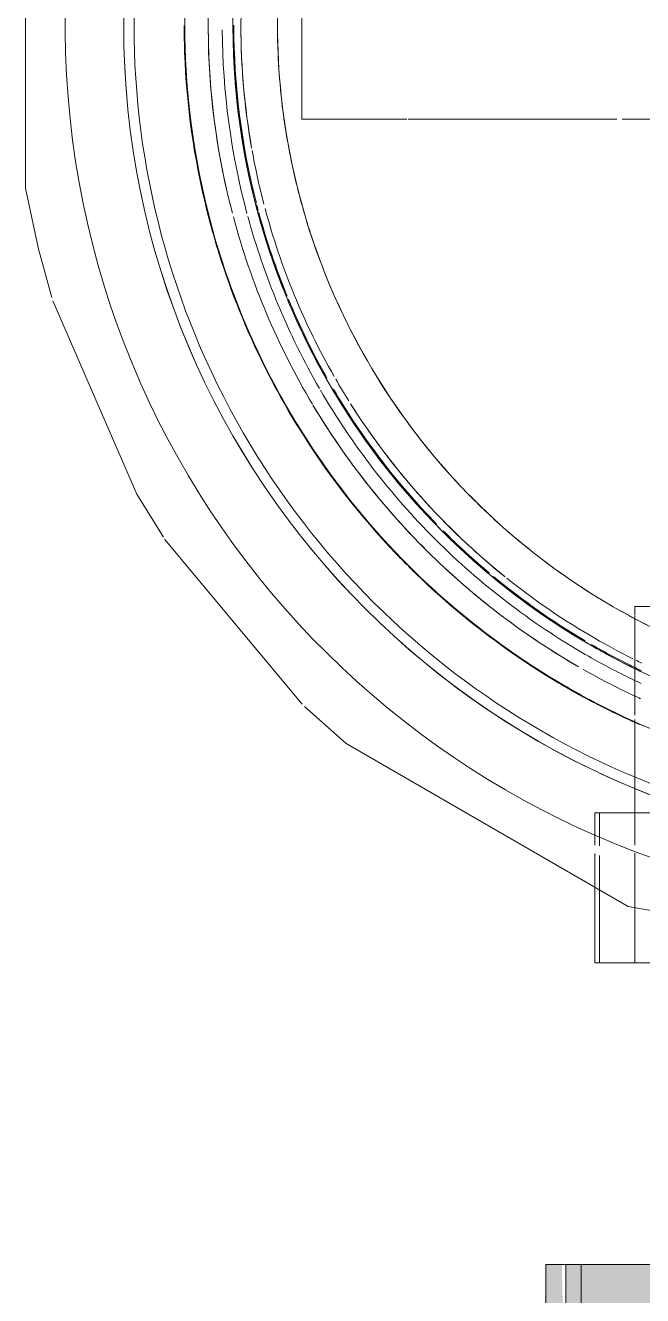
# Model space of a CAD drawing. Header units: metres. Extents: x 147 to 427, y -16 to 162.
# Drawn here: x 150.0442 to 150.1101, y 95.9665 to 96.1019 of the extents above; entities that cross this region are included whole.
import ezdxf

# ---------------------------------------------------------------- set-up
doc = ezdxf.new("R2010")
doc.units = ezdxf.units.M
doc.layers.add('P-PIPE', color=7, linetype='Continuous', lineweight=5)
doc.layers.add('P-SANR-FIXT', color=7, linetype='Continuous', lineweight=5)

# ---------------------------------------------------------------- blocks, each defined once
blk = doc.blocks.new('Bomba Jacuzzi1 - 15B-T 1_1_2CV TRIF_220_380V _1 1_2CV_-2414014-RESERVATÓRIOS TÉRREO')
at = {"layer": 'P-SANR-FIXT', "color": 254, "lineweight": 15, "true_color": 0xd3d3d3}
for p, q in [((-0.01737058999706484, 0.09847975407234225), (-0.0237075761166875, 0.0971359748282478)), ((-0.02373797391470633, 0.09712845364410026), (-0.02903603080622153, 0.09566230224019555)), ((-0.02939863232185033, 0.09555064409814763), (-0.05000000467080928, 0.08660253633340456)), ((-0.0500037671477193, 0.08660036394710649), (-0.05460565545416876, 0.08376337688735115)), ((-0.05480174922718969, 0.08363440317940612), (-0.07239483788963084, 0.06896770467517864)), ((-0.07263994493645798, 0.06871103636304997), (-0.0766044464974214, 0.06427875796631576)), ((-0.07660762208408169, 0.0642749732417596), (-0.09396926264195943, 0.03420201273505614)), ((-0.1, 0.0367611734664246), (-0.1, 0.03725000000000021)), ((-0.1, 0.03725000000000023), (-0.1, 0.03676117346642462)), ((-0.0885252379198734, 0.03724999999983343), (-0.09221049215363111, 0.03724999999983343)), ((-0.08833781832727985, 0.03774999999983332), (-0.0919221305657131, 0.03774999999983332)), ((-0.08399999999988345, 0.03724999999983343), (-0.08752916941437555, 0.03724999999983343)), ((-0.08399999999988345, 0.03774999999983332), (-0.08742570351178414, 0.03774999999983332)), ((-0.08400000000000002, 0.01652650190891887), (-0.08400000000000002, 0.03775000000000021)), ((-0.1, 0.03281176848059108), (-0.1, 0.03598073702926793)), ((-0.1, 0.03598073702926795), (-0.1, 0.03281176848059109)), ((-0.09397005326140505, 0.03419984044532862), (-0.1, 1.954921369333039e-16)), ((-0.07947335642739123, 0.0334999999998332), (-0.08399999999988345, 0.0334999999998332))]:
    blk.add_line(p, q, dxfattribs=at)
at = {"layer": 'P-SANR-FIXT', "color": 9, "lineweight": 15, "true_color": 0xc0c0c0}
for p, q in [((0.01736480680291962, 0.09848077070137191), (-0.01736482548615646, 0.09848077070137187)), ((-0.0919221305657131, 0.03774999999983332), (-0.09999999999988414, 0.03774999999983332)), ((-0.1, 0.03775000000000021), (-0.1, -0.0377499999999998)), ((-0.09221049215363111, 0.03724999999983343), (-0.09999999999988414, 0.03724999999983343))]:
    blk.add_line(p, q, dxfattribs=at)
at = {"layer": 'P-SANR-FIXT', "color": 7, "lineweight": 15, "true_color": 0xefefef}
for p, q in [((0.01787046327090114, 0.06899999999983379), (-0.009999999999882943, 0.06899999999983379)), ((-0.01000000000000001, 0.06817631324813286), (-0.01000000000000001, 0.05781415368814079)), ((-0.01000000000000001, 0.05766855657811401), (-0.01000000000000001, 0.05661947902073054)), ((-0.08400000000000002, 0.0364636999424125), (-0.08400000000000002, 0.03755469884348365)), ((-0.08400000000000002, 0.03369866997328111), (-0.08400000000000002, 0.03611569379010093)), ((-0.1, 0.03281176848059116), (-0.1, 0.03376010180287205)), ((-0.1, 0.03376010180287216), (-0.1, 0.03281176848059127)), ((-0.06200000000000002, 0.03235851518068398), (-0.06200000000000002, 0.03350000000000022))]:
    blk.add_line(p, q, dxfattribs=at)
at = {"layer": 'P-SANR-FIXT', "color": 7, "lineweight": 15, "true_color": 0xf6f6f6}
blk.add_line((-0.01000000000000001, 0.06900000000000042), (-0.01000000000000001, 0.06767418434782276), dxfattribs=at)
at = {"layer": 'P-SANR-FIXT', "color": 7, "lineweight": 15, "true_color": 0xf3f3f3}
for p, q in [((-0.01000000000000001, 0.06900000000000042), (-0.01000000000000001, 0.06817631324813286)), ((-0.1, 0.03369866997328121), (-0.1, 0.03269245899286283))]:
    blk.add_line(p, q, dxfattribs=at)
at = {"layer": 'P-SANR-FIXT', "color": 7, "lineweight": 15, "true_color": 0xf8f8f8}
for p, q in [((-0.01000000000000001, 0.06744548134114738), (-0.01000000000000001, 0.05781415368814045)), ((-0.01000000000000001, 0.05737140324887562), (-0.01000000000000001, 0.05549040130940833))]:
    blk.add_line(p, q, dxfattribs=at)
at = {"layer": 'P-SANR-FIXT', "color": 254, "lineweight": 15, "true_color": 0xe9e9e9}
for p, q in [((-0.01000000000000001, 0.05661947902073054), (-0.01000000000000001, 0.03541955498683061)), ((-0.1, 0.03755469884348367), (-0.1, 0.03646369994241256)), ((-0.08400000000000002, 0.03725000000000021), (-0.08400000000000002, 0.03676117346642466)), ((-0.08400000000000002, 0.03676117346642464), (-0.08400000000000002, 0.03725000000000023)), ((-0.1, 0.03611569379010099), (-0.1, 0.03369866997328121)), ((-0.08400000000000002, 0.03598073702926803), (-0.08400000000000002, 0.03376010180287215)), ((-0.08400000000000002, 0.03376010180287205), (-0.08400000000000002, 0.03598073702926798)), ((-0.01000000000000001, 0.0348288185608731), (-0.01000000000000001, 0.01161022685126772)), ((-0.1, 0.03350000000000022), (-0.1, 0.03292707318445344)), ((-0.1, 0.0329270731844534), (-0.1, 0.03350000000000022)), ((-0.08830516368381758, 0.0334999999998332), (-0.0941316095095574, 0.0334999999998332)), ((-0.08399999999988345, 0.0334999999998332), (-0.08742610198780869, 0.0334999999998332)), ((-0.08400000000000002, 0.03350000000000022), (-0.08400000000000002, 0.03292707318445333))]:
    blk.add_line(p, q, dxfattribs=at)
at = {"layer": 'P-SANR-FIXT', "color": 7, "lineweight": 15, "true_color": 0xfafafa}
for p, q in [((-0.01000000000000001, 0.05549040130940833), (-0.01000000000000001, 0.05256272151057317)), ((-0.01000000000000001, 0.05232605683329986), (-0.01000000000000001, 0.03833434607835262)), ((-0.01000000000000001, 0.03816763801637089), (-0.01000000000000001, 0.03541955498683091)), ((-0.01000000000000001, 0.03482881856087341), (-0.01000000000000001, 0.03130644708671775))]:
    blk.add_line(p, q, dxfattribs=at)
at = {"layer": 'P-SANR-FIXT', "color": 254, "lineweight": 15, "true_color": 0xe0e0e0}
for p, q in [((-0.1, 0.03676117346642463), (-0.1, 0.03725000000000021)), ((-0.1, 0.03725000000000023), (-0.1, 0.03676117346642468)), ((-0.08400000000000002, 0.03725000000000021), (-0.08400000000000002, 0.03676117346642456)), ((-0.08400000000000002, 0.03676117346642466), (-0.08400000000000002, 0.03725000000000023)), ((-0.1, 0.03376010180287205), (-0.1, 0.03598073702926797)), ((-0.1, 0.03598073702926804), (-0.1, 0.03376010180287216)), ((-0.08400000000000002, 0.03598073702926786), (-0.08400000000000002, 0.03281176848059097)), ((-0.08400000000000002, 0.03281176848059121), (-0.08400000000000002, 0.03598073702926801)), ((-0.0941316095095574, 0.0334999999998332), (-0.09999999999988414, 0.0334999999998332)), ((-0.1, 0.03350000000000022), (-0.1, 0.03292707318445338)), ((-0.1, 0.03292707318445338), (-0.1, 0.03350000000000022)), ((-0.07404951124409374, 0.0334999999998332), (-0.07947335642739123, 0.0334999999998332)), ((-0.06296011010430691, 0.0334999999998332), (-0.07357338741367013, 0.0334999999998332)), ((-0.06199999999988303, 0.0334999999998332), (-0.06288242301336977, 0.0334999999998332)), ((-0.06200000000000002, 2.740781288822277e-16), (-0.06200000000000002, 0.03350000000000022))]:
    blk.add_line(p, q, dxfattribs=at)
at = {"layer": 'P-SANR-FIXT', "color": 254, "lineweight": 15, "true_color": 0xd3d3d3}
for centre, radius, start, end in [((0, 1.023625628704395e-16), 0.08689609248961411, 359.9999999999994, 179.9999999999995), ((0, 2.844391389089651e-16), 0.08155000000000001, 91.28883089306277, 103.2316007134983), ((0, 1.127187232441429e-16), 0.08149000000000003, 103.4899055165334, 107.5089118502107), ((0, 2.844391389089651e-16), 0.08155000000000005, 107.938066441798, 117.0615824024083), ((0, 1.127187232441429e-16), 0.08149000000000005, 117.4908806660711, 121.5094125084634), ((0, 1.127187232441429e-16), 0.07159999999999998, 96.16823566624902, 101.9916293506378), ((0, 1.127187232441429e-16), 0.0716, 92.4111546663431, 95.88016954689881), ((0, 2.844391389089651e-16), 0.08155000000000008, 121.7676657371037, 133.715548082475), ((0, 1.127187232441429e-16), 0.07159999999999994, 108.1275255650378, 119.9990693827047), ((0, 1.127187232441429e-16), 0.07159999999999997, 106.2946876788532, 107.9360729464868), ((0, 1.127187232441429e-16), 0.07159999999999994, 120.0000000000006, 131.9276554292347), ((0, 2.844391389089651e-16), 0.08155000000000008, 136.2873730524232, 148.2318450646905), ((0, 1.127187232441429e-16), 0.07159999999999994, 132.1102414658577, 133.7045005845344), ((0, 1.127187232441429e-16), 0.07159999999999996, 138.0083742422301, 143.9356125255827), ((0, 1.127187232441429e-16), 0.08149000000000008, 148.4901326832912, 152.5089810658745), ((0, 1.127187232441429e-16), 0.07159999999999997, 144.2213615977494, 147.5882122965419), ((0, 2.844391389089651e-16), 0.08155000000000007, 152.9381835113045, 155.5482660866942), ((0, 1.127187232441429e-16), 0.07159999999999996, 152.4114710233118, 155.9672503508253)]:
    blk.add_arc(centre, radius, start, end, dxfattribs=at)
at = {"layer": 'P-SANR-FIXT', "color": 254, "lineweight": 15, "true_color": 0xe0e0e0}
for centre, radius, start, end in [((0, 1.290458026391406e-16), 0.08689609248961411, 359.9999999999994, 179.9999999999995), ((0, 2.876365812198856e-16), 0.08154999999999997, 91.28883089306316, 103.2316007134987), ((0, 2.844391389089651e-16), 0.08155, 90.05074552638193, 91.28883089306277), ((0, 2.844391389089651e-16), 0.08155000000000004, 103.2316007134983, 107.938066441798), ((0, 2.876365812198856e-16), 0.08154999999999996, 107.9380664417984, 117.0615824024087), ((0, 1.431086360526023e-16), 0.07635299999999995, 36.51909810525412, 179.9999999999996), ((0, 2.167599433278156e-16), 0.07635000000000007, 359.9999999999996, 112.2372028779039), ((0, 2.844391389089651e-16), 0.08155000000000005, 117.0615824024083, 121.7676657371037), ((0, 2.167599433278156e-16), 0.07635000000000004, 112.6892477368935, 140.0127166000295), ((0, 2.876365812198856e-16), 0.08154999999999996, 121.7676657371042, 133.7155480824755), ((0, 2.844391389089651e-16), 0.08155000000000008, 133.715548082475, 134.9180203630553), ((0, 2.844391389089651e-16), 0.08155000000000008, 135.0254153286479, 136.2873730524232), ((0, 2.876365812198856e-16), 0.08154999999999996, 136.2873730524237, 148.231845064691), ((0, 2.167599433278156e-16), 0.07635000000000007, 140.3573092691799, 154.193211215076), ((0, 2.844391389089651e-16), 0.08155000000000007, 148.2318450646905, 152.9381835113045), ((0, 2.876365812198856e-16), 0.08154999999999996, 152.9381835113049, 155.5482660866946), ((0, 2.844391389089651e-16), 0.08155000000000007, 155.5482660866942, 156.1447826081371)]:
    blk.add_arc(centre, radius, start, end, dxfattribs=at)
at = {"layer": 'P-SANR-FIXT', "color": 9, "lineweight": 15, "true_color": 0xc0c0c0}
for radius, start, end in [(0.08148999999999994, 89.99999999999974, 103.4899055165334), (0.08149000000000005, 107.5089118502107, 117.4908806660711), (0.0716, 87.58789578070146, 92.4111546663431), (0.08149000000000009, 121.5094125084634, 134.9994370010041), (0.07159999999999997, 101.9916293506378, 106.2946876788532), (0.08149000000000009, 134.9999999999997, 148.4901326832912), (0.07159999999999996, 133.7045005845344, 138.0083742422301), (0.07159999999999996, 147.5882122965419, 152.4114710233119), (0.08149000000000006, 152.5089810658746, 162.4909496517612)]:
    blk.add_arc((0, 1.127187232441429e-16), radius, start, end, dxfattribs=at)
at = {"layer": 'P-SANR-FIXT', "color": 254, "lineweight": 15, "true_color": 0xe9e9e9}
for centre, radius, start, end in [((0, 2.876365812198856e-16), 0.08155, 90.05074552638234, 91.28883089306316), ((0, 2.876365812198856e-16), 0.08154999999999997, 103.2316007134987, 107.9380664417984), ((0, 3.521183344901147e-16), 0.07899000000000002, 91.26206147926408, 104.6995245593641), ((0, 3.521183344901147e-16), 0.07898999999999995, 58.44101361289493, 91.26206147926409), ((0, 3.521183344901147e-16), 0.07899000000000003, 104.9955172753888, 120.7781413303614), ((0, 2.19957385638736e-16), 0.07634999999999997, 60.00000000000034, 105.0000000000004), ((0, 2.19957385638736e-16), 0.07634999999999995, 105.0000000000004, 112.2372028779043), ((0, 2.876365812198856e-16), 0.08154999999999994, 117.0615824024087, 121.7676657371042), ((0, 2.19957385638736e-16), 0.07634999999999993, 112.6892477368939, 135.0000000000004), ((0, 3.521183344901147e-16), 0.07899000000000005, 120.8413743195094, 135.631030739632), ((0, 2.876365812198856e-16), 0.08154999999999993, 133.7155480824755, 134.9180203630558), ((0, 2.876365812198856e-16), 0.08154999999999993, 135.0254153286484, 136.2873730524237), ((0, 3.521183344901147e-16), 0.07899000000000007, 135.631030739632, 149.9979356307422), ((0, 2.19957385638736e-16), 0.07634999999999995, 135.0000000000004, 140.0127166000299), ((0, 2.19957385638736e-16), 0.07634999999999996, 140.3573092691803, 150.0000000000004), ((0, 2.876365812198856e-16), 0.08154999999999996, 148.231845064691, 150.0000000000004), ((0, 2.876365812198856e-16), 0.08154999999999994, 150.0000000000004, 152.9381835113049), ((0, 3.521183344901147e-16), 0.07899000000000005, 150.4206871597547, 154.7363482538275), ((0, 2.19957385638736e-16), 0.07634999999999995, 150.0000000000004, 154.0001741015344), ((0, 2.876365812198856e-16), 0.08154999999999996, 155.5482660866946, 156.1447826081376)]:
    blk.add_arc(centre, radius, start, end, dxfattribs=at)
at = {"layer": 'P-SANR-FIXT', "color": 7, "lineweight": 15, "true_color": 0xefefef}
for centre, radius, start, end in [((0, 3.553157768010351e-16), 0.07898999999999996, 65.626272111544, 104.6995245593645), ((0, 3.859579322806895e-16), 0.07749000000000003, 90.36142020585261, 105), ((0, 3.553157768010351e-16), 0.07898999999999994, 104.9955172753892, 120.7781413303619), ((0, 3.859579322806895e-16), 0.07749000000000004, 105.2449533307135, 119.9999999999991), ((0, 3.553157768010351e-16), 0.07898999999999995, 120.8413743195098, 149.9979356307436), ((0, 3.859579322806895e-16), 0.07749000000000006, 120.1517519799241, 135), ((0, 3.859579322806895e-16), 0.07749000000000006, 135.0651249421758, 149.974929878412), ((0, 3.553157768010351e-16), 0.07898999999999996, 150.4206871597551, 154.7363482538279), ((0, 3.859579322806895e-16), 0.07749000000000004, 150, 154.2096702710694), ((0, 3.521183344901147e-16), 0.07899000000000006, 154.7363482538275, 155.4138479974043), ((0, 2.19957385638736e-16), 0.07634999999999996, 154.0001741015344, 154.5802220559534)]:
    blk.add_arc(centre, radius, start, end, dxfattribs=at)
at = {"layer": 'P-SANR-FIXT', "color": 7, "lineweight": 15, "true_color": 0xf3f3f3}
for centre, radius, start, end in [((0, 3.891553745916099e-16), 0.07748999999999998, 90.361420205853, 105.0000000000004), ((0, 3.891553745916099e-16), 0.07748999999999995, 105.2449533307139, 119.9999999999996), ((0, 3.891553745916099e-16), 0.07748999999999993, 120.1517519799246, 135.0000000000004), ((0, 3.891553745916099e-16), 0.07748999999999996, 135.0651249421762, 149.9749298784124), ((0, 3.891553745916099e-16), 0.07748999999999995, 150.0000000000004, 154.2096702710698), ((0, 3.553157768010351e-16), 0.07898999999999994, 154.7363482538279, 155.4138479974047), ((0, 3.859579322806895e-16), 0.07749000000000006, 154.2535979966921, 154.9411929525821)]:
    blk.add_arc(centre, radius, start, end, dxfattribs=at)
at = {"layer": 'P-SANR-FIXT', "color": 7, "lineweight": 15, "true_color": 0xf6f6f6}
for centre, radius, start, end in [((0, 4.197975300712642e-16), 0.07624499999999997, 90.00000000000077, 104.4144181136317), ((0, 4.197975300712642e-16), 0.07624500000000006, 105.1790739841137, 112.2693373063059), ((0, 4.197975300712642e-16), 0.07624500000000006, 104.5383971857666, 105), ((0, 4.197975300712642e-16), 0.07624500000000008, 112.5296299825343, 119.5355864906944), ((0, 4.197975300712642e-16), 0.07624500000000006, 120.5855818863653, 134.2710763461493), ((0, 4.197975300712642e-16), 0.07624500000000009, 134.9999999999999, 140.0127166000298), ((0, 4.197975300712642e-16), 0.07624500000000009, 140.4566005514688, 149.4144181136376), ((0, 4.197975300712642e-16), 0.07624500000000006, 150, 153.7706289691241), ((0, 3.891553745916099e-16), 0.07748999999999995, 154.2535979966925, 154.9411929525826)]:
    blk.add_arc(centre, radius, start, end, dxfattribs=at)
at = {"layer": 'P-SANR-FIXT', "color": 7, "lineweight": 15, "true_color": 0xf8f8f8}
for centre, radius, start, end in [((0, 4.229949723821846e-16), 0.076245, 90.0000000000012, 104.4144181136321), ((0, 4.874767256524138e-16), 0.07549500000000002, 89.20891280075075, 99.98728339997083), ((0, 4.229949723821846e-16), 0.07624499999999998, 105.1790739841141, 112.2693373063063), ((0, 4.229949723821846e-16), 0.076245, 104.5383971857671, 105.0000000000004), ((0, 4.874767256524138e-16), 0.07549500000000003, 100.1843199023945, 104.6402423660279), ((0, 4.874767256524138e-16), 0.07549500000000006, 105, 119.7477589895425), ((0, 4.229949723821846e-16), 0.07624499999999997, 112.5296299825347, 119.5355864906948), ((0, 4.229949723821846e-16), 0.07624499999999995, 120.5855818863658, 134.2710763461498), ((0, 4.874767256524138e-16), 0.07549500000000006, 120, 122.0364257577558), ((0, 4.874767256524138e-16), 0.07549500000000008, 122.322900648844, 134.9999999999999), ((0, 4.874767256524138e-16), 0.07549500000000009, 135.000000000001, 141.1738561315731), ((0, 4.229949723821846e-16), 0.07624499999999997, 135.0000000000004, 140.0127166000302), ((0, 4.229949723821846e-16), 0.07624499999999997, 140.4566005514693, 149.4144181136381), ((0, 4.874767256524138e-16), 0.07549500000000008, 141.3765909406421, 150), ((0, 4.229949723821846e-16), 0.07624499999999997, 150.0000000000004, 153.7706289691245), ((0, 4.874767256524138e-16), 0.07549500000000006, 150.0000000000009, 153.4991571451082), ((0, 4.197975300712642e-16), 0.07624500000000008, 153.7706289691241, 154.5464318430556)]:
    blk.add_arc(centre, radius, start, end, dxfattribs=at)
at = {"layer": 'P-SANR-FIXT', "color": 7, "lineweight": 15, "true_color": 0xfafafa}
for centre, radius, start, end in [((0, 4.906741679633342e-16), 0.07549499999999999, 90.00000000000118, 99.98728339997123), ((0, 4.906741679633342e-16), 0.07549499999999998, 100.1843199023949, 104.6402423660283), ((0, 4.906741679633342e-16), 0.07549499999999996, 105.0000000000004, 119.7477589895429), ((0, 4.906741679633342e-16), 0.07549499999999996, 120.0000000000004, 122.0364257577562), ((0, 4.906741679633342e-16), 0.07549499999999996, 122.3229006488445, 141.1738561315735), ((0, 4.906741679633342e-16), 0.07549499999999996, 141.3765909406425, 150.0000000000004), ((0, 4.906741679633342e-16), 0.07549499999999996, 150.0000000000013, 153.4991571451087), ((0, 4.229949723821846e-16), 0.07624499999999998, 153.7706289691245, 154.5464318430561), ((0, 4.874767256524138e-16), 0.07549500000000008, 153.7634131055747, 154.3023397314965)]:
    blk.add_arc(centre, radius, start, end, dxfattribs=at)
at = {"layer": 'P-SANR-FIXT', "color": 7, "lineweight": 15, "true_color": 0xfbfbfb}
blk.add_arc((0, 4.906741679633342e-16), 0.07549499999999998, 153.7634131055752, 154.3023397314969, dxfattribs=at)
at = {"layer": 'P-SANR-FIXT', "color": 9, "lineweight": 15, "true_color": 0xc0c0c0}
blk.add_ellipse((-8.872786700619351e-06, 1.194313342431606e-16), major_axis=(0, 0.09424203516568415), ratio=0.9999999532919069, start_param=4.824540563210146, end_param=7.853981633974477, dxfattribs=at)
at = {"layer": 'P-SANR-FIXT', "color": 254, "lineweight": 15, "true_color": 0xd3d3d3}
for centre, major_axis, ratio, start_param, end_param in [((-3.064626870619938e-06, 1.531878561429779e-16), (0, 0.0879999999999977), 0.9999999532919077, 4.712388980384688, 7.853577149803797), ((6.456456463216353e-18, 1.709992020943752e-16), (1.730535956371782e-09, 0.0879999999999977), 0.9999999532919076, 4.71238900004986, 7.853778742237678)]:
    blk.add_ellipse(centre, major_axis=major_axis, ratio=ratio, start_param=start_param, end_param=end_param, dxfattribs=at)
at = {"layer": 'P-SANR-FIXT', "color": 9, "lineweight": 15, "true_color": 0xc0c0c0}
for points, knots in [([(-0.08149, 6.915610263412785e-16), (-0.08148999999999998, 0.005333582773260973), (-0.08043936840709714, 0.01600059014543053), (-0.0757721031800545, 0.0313863415192503), (-0.06819284841398482, 0.04556576560923738), (-0.05799301510907046, 0.05799445858359879), (-0.04556408001983154, 0.0681929903311892), (-0.02665942578964575, 0.0783037554691922), (7.537335626577962e-07, 0.08361310612496461), (0.03199919312469778, 0.07724569004400805), (0.05912412820276933, 0.05912064882930373), (0.07724849923916756, 0.03199308827359808), (0.0814900000000001, 0.01066357034138363), (0.08149000000000003, -6.285110452919352e-16)], [-1, -1, -1, -1, -0.9375, -0.875, -0.8125, -0.75, -0.6875, -0.625, -0.5, -0.375, -0.25, -0.125, 0, 0, 0, 0]), ([(0.07160000000000001, 8.170372942311886e-16), (0.07159999999999996, 0.004996843003584869), (0.07055012434632335, 0.01499139778632501), (0.06589111025518522, 0.02933330300252009), (0.05835243489548379, 0.04239177096085897), (0.04826334414661269, 0.05359771425668258), (0.0360648502580706, 0.0624614457847582), (0.02229012284592068, 0.06859358641576921), (0.002624721371722811, 0.07278074740840991), (-0.02278000513027219, 0.07011875253094395), (-0.04933087644795584, 0.05478847502356465), (-0.06735058388932334, 0.02998633844027752), (-0.0716000000000001, 0.009997411137902276), (-0.07160000000000001, -3.300021714225388e-16)], [-1, -1, -1, -1, -0.9333333333333333, -0.8666666666666667, -0.8, -0.7333333333333333, -0.6666666666666666, -0.6, -0.5333333333333333, -0.4, -0.2666666666666667, -0.1333333333333333, 0, 0, 0, 0])]:
    blk.add_open_spline(points, degree=3, knots=knots, dxfattribs=at)
blk = doc.blocks.new('AF_Soldavel_Uniao - Standard-3997284-RESERVATÓRIOS TÉRREO')
at = {"layer": 'P-PIPE', "lineweight": 15, "true_color": 0x69503c}
for points in [[(-0.01499999999987423, 0.01249999999974052), (-0.01499999999987423, -0.0442000000001643), (-0.007999999999855243, -0.04389424436101248), (-0.007999999999855243, -0.04298120760242367), (0.01500000000012545, -0.04243200000016223), (0.01500000000012545, -0.04083144425801726), (-0.007999999999855243, -0.04048612218478849), (-0.007999999999855243, -0.02871361052028657), (0.01500000000012545, -0.02871361052028657), (0.01500000000012545, -0.02308545701685651), (-0.007999999999855243, -0.02308545701685651), (-0.007672553583430767, -0.003478390159181754), (0.01500000000012545, -0.003339254552820072), (0.01467255358369015, 0.003478390158856894), (-0.007999999999888811, 0.003478390158856894), (-0.007999999999887729, 0.02308545701653057), (0.01500000000012545, 0.02308545701653057), (0.01500000000012545, 0.02871361051996063), (-0.007999999999887729, 0.02871361051996063), (-0.007999999999874734, 0.04083144425769024), (0.01500000000012545, 0.04126195929800776), (0.01500000000012545, 0.04298120760209664), (-0.007999999999874734, 0.04344696076082496), (-0.007999999999874734, 0.04419999999983618), (-0.01499999999987423, 0.04389424436068546), (-0.01499999999987423, 0.01286337133941086)], [(-0.007999999999874734, 0.04048612218446038), (-0.007999999999874734, 0.0391981864873789), (0.01500000000012545, 0.0391981864873789), (0.01500000000012545, 0.04083144425769024), (-0.007999999999874734, 0.04083144425769024)], [(-0.007999999999887729, 0.02871361051996063), (0.01500000000012545, 0.02871361051996063), (0.01500000000012545, 0.0391981864873789), (-0.007999999999874734, 0.0391981864873789), (-0.007999999999887729, 0.03042946798111868)], [(-0.03399999999987315, 0.030699999999836), (-0.03399999999987424, -0.03070000000016411), (-0.01499999999987423, -0.03070000000016411), (-0.01499999999987423, 0.03069999999983492)], [(0.01500000000012545, 0.03069999999983709), (0.01500000000012545, -0.03070000000016303), (0.03400000000012546, -0.03070000000016303), (0.03400000000012655, 0.03069999999983709), (0.02950478489909217, 0.03069999999983709)], [(-0.007999999999887729, 0.02216203873586475), (0.01500000000012545, 0.02216203873586475), (0.01500000000012545, 0.02308545701653057), (-0.007999999999874734, 0.02308545701653057)], [(-0.007999999999887729, 0.02216203873586475), (-0.007999999999888811, 0.003478390158856894), (0.01500000000012545, 0.003478390158856894), (0.01500000000012545, 0.02216203873586475), (-0.0001710183597816609, 0.02216203873586475)], [(-0.007999999999888811, -0.003478390159181754), (-0.007999999999888811, -0.02216203873618745), (0.01500000000012545, -0.0216506350947346), (0.01500000000012545, -0.003478390159181754), (-0.007672553583430767, -0.003478390159181754)], [(-0.007999999999888811, -0.02216203873618745), (-0.007999999999855243, -0.02308545701685651), (0.01500000000012545, -0.02308545701685651), (0.01500000000012545, -0.02216203873618745), (-0.006200266499515897, -0.02216203873618745)], [(-0.007999999999855243, -0.03125411972860893), (-0.007999999999855243, -0.0391981864877016), (0.01500000000012545, -0.0391981864877016), (0.01500000000012545, -0.02871361052028657), (-0.007999999999855243, -0.02871361052028657)], [(-0.007999999999855243, -0.0391981864877016), (-0.007999999999855243, -0.04083144425801726), (0.01500000000012545, -0.04083144425801726), (0.01500000000012545, -0.0391981864877016), (-0.0001710183597827438, -0.0391981864877016)]]:
    blk.add_hatch(color=27, dxfattribs=at).paths.add_polyline_path(points)
at = {"layer": 'P-PIPE', "color": 4, "lineweight": 15, "true_color": 0x00ffff}
for p, q in [((-0.007999999999874734, 0.04419999999983618), (-0.01499999999987423, 0.04419999999983618)), ((-0.01500000000000017, 0.04419999999999998), (-0.01500000000000017, -0.04420000000000003)), ((-0.008000000000000063, 0.04298120760225967), (-0.008000000000000063, 0.04419999999999995)), ((-0.007999999999999926, 0.04298120760225977), (0.01500000000000003, 0.0429812076022597)), ((0.0149999999999999, 0.04083144425785432), (0.0149999999999999, 0.04298120760225983)), ((-0.00800000000000004, 0.02871361052012502), (-0.00800000000000004, 0.04083144425785419)), ((0.01500000000000003, 0.04083144425785409), (-0.007999999999999926, 0.04083144425785416)), ((0.01500000000000003, 0.03919818648754181), (0.01500000000000003, 0.04083144425785423)), ((-0.00799999999999993, 0.03919818648754204), (0.01500000000000005, 0.03919818648754201)), ((0.01499999999999998, 0.03919818648754201), (0.01499999999999998, 0.02883220373445843)), ((-0.01499999999987423, 0.030699999999836), (-0.03399999999987315, 0.030699999999836)), ((-0.03399999999999997, 0.0307), (-0.03399999999999997, -0.0307)), ((0.03400000000012655, 0.03069999999983709), (0.01500000000012545, 0.03069999999983709)), ((0.03400000000000002, -0.0307), (0.03400000000000002, 0.0307)), ((-0.007999999999999948, 0.02871361052012525), (0.01500000000000003, 0.02871361052012518)), ((0.01499999999999995, 0.02308545701669545), (0.01499999999999995, 0.02871361052012563)), ((-0.008, 0.003478390159021389), (-0.008, 0.023085457016695)), ((0.01500000000000004, 0.02308545701669491), (-0.007999999999999955, 0.02308545701669499)), ((0.01500000000000003, 0.02216203873602791), (0.01500000000000003, 0.0230854570166952)), ((0.01500000000000003, 0.02216203873602816), (-0.007999999999999959, 0.0221620387360282)), ((0.01500000000000003, 0.02216203873602838), (0.01500000000000003, 0.003480987366210849)), ((-0.007999999999999988, 0.003478390159021222), (0.01500000000000003, 0.003478390159021148)), ((0.01500000000000004, -0.003478390159017286), (0.01500000000000004, 0.003478390159021784)), ((-0.007999999999999955, -0.02308545701669254), (-0.007999999999999955, -0.003478390159017838)), ((0.01500000000000004, -0.003478390159017923), (-0.007999999999999998, -0.003478390159017849)), ((0.01500000000000006, -0.003480987366207081), (0.01500000000000006, -0.02216203873602372)), ((-0.00800000000000003, -0.02216203873602391), (0.01499999999999996, -0.02216203873602394)), ((0.01500000000000003, -0.02308545701669246), (0.01500000000000003, -0.02216203873602395)), ((-0.00800000000000003, -0.02308545701669265), (0.01500000000000003, -0.02308545701669273)), ((0.01500000000000012, -0.02871361052012289), (0.01500000000000012, -0.02308545701669222)), ((-0.007999999999999927, -0.0408314442578539), (-0.007999999999999927, -0.02871361052012329)), ((0.01500000000000003, -0.02871361052012334), (-0.00800000000000004, -0.02871361052012326)), ((0.01500000000000009, -0.02883220373445656), (0.01500000000000009, -0.03919818648753798)), ((-0.03399999999987424, -0.03070000000016411), (-0.01499999999987423, -0.03070000000016411)), ((0.01500000000012545, -0.03070000000016303), (0.03400000000012546, -0.03070000000016303)), ((0.01499999999999993, -0.03919818648753798), (-0.008000000000000057, -0.03919818648753795)), ((0.01500000000000003, -0.04083144425785374), (0.01500000000000003, -0.03919818648753799)), ((-0.008000000000000061, -0.04083144425785378), (0.01500000000000003, -0.04083144425785385)), ((0.01500000000000017, -0.04298120760225983), (0.01500000000000017, -0.04083144425785362)), ((-0.007999999999999924, -0.04420000000000005), (-0.007999999999999924, -0.04298120760225996)), ((0.01500000000000003, -0.04298120760225996), (-0.008000000000000061, -0.0429812076022599)), ((-0.01499999999987531, -0.0442000000001643), (-0.007999999999874734, -0.0442000000001643))]:
    blk.add_line(p, q, dxfattribs=at)

msp = doc.modelspace()

# ---------------------------------------------------------------- block references
at = {"layer": 'P-PIPE', "color": 4, "lineweight": 15, "true_color": 0x00ffff, "rotation": 90}
msp.add_blockref('AF_Soldavel_Uniao - Standard-3997284-RESERVATÓRIOS TÉRREO', (150.1427179895538, 95.95478103392426), dxfattribs=at)
at = {"layer": 'P-SANR-FIXT', "color": 254, "lineweight": 15, "true_color": 0xe0e0e0, "rotation": 89.99999999999915}
msp.add_blockref('Bomba Jacuzzi1 - 15B-T 1_1_2CV TRIF_220_380V _1 1_2CV_-2414014-RESERVATÓRIOS TÉRREO', (150.1427179895538, 96.10195853299291), dxfattribs=at)

doc.saveas('drawing.dxf')
